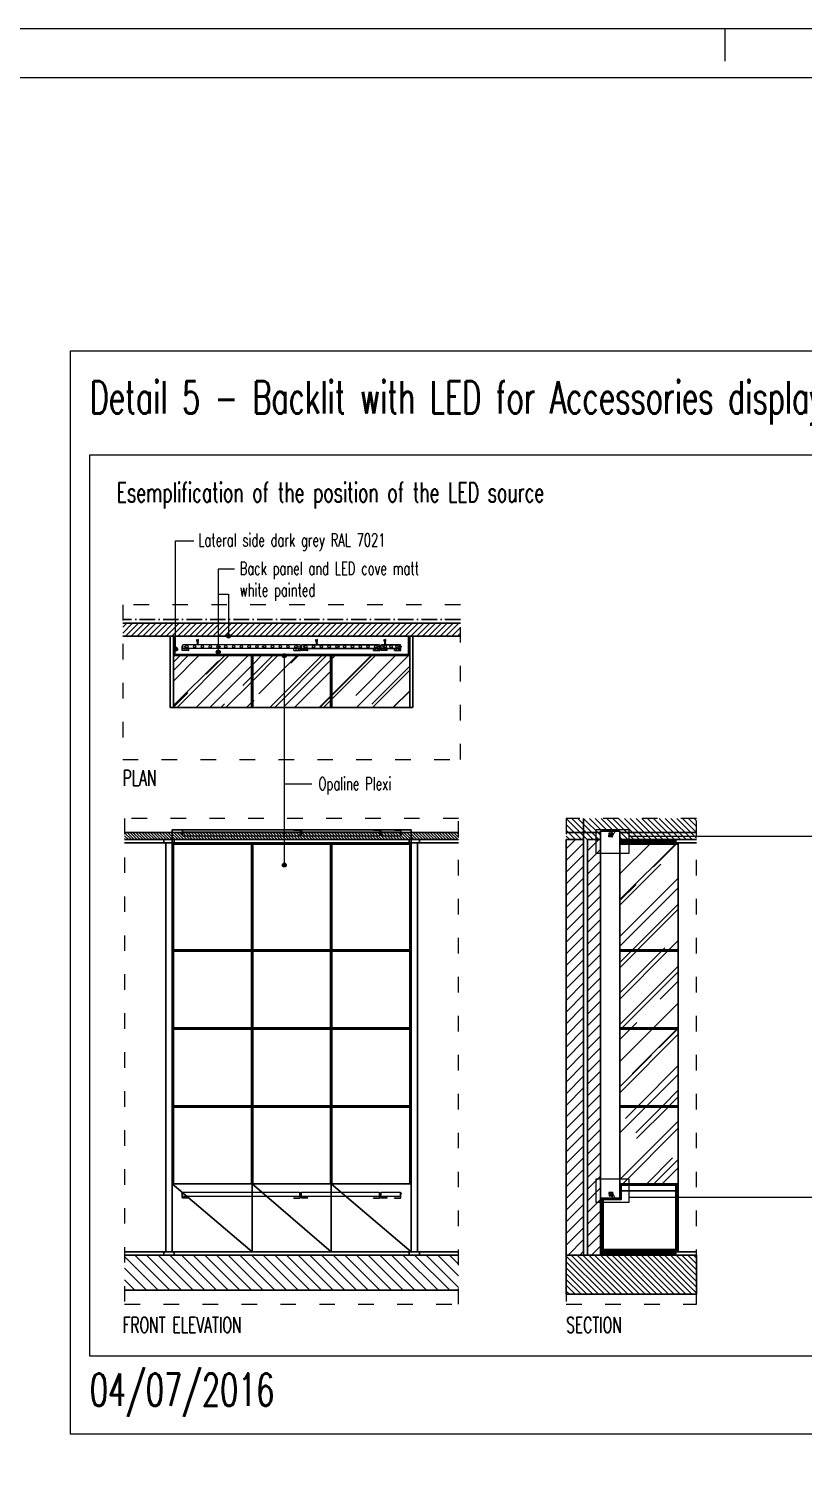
# Model space of a CAD drawing. Header units: millimetres. Extents: x 1734 to 22014, y 983 to 3953.
# Drawn here: x 14487 to 15084, y 1980 to 3083 of the extents above; entities that cross this region are included whole.
import ezdxf

# ---------------------------------------------------------------- set-up
doc = ezdxf.new("R2010")
doc.units = ezdxf.units.MM
for name, pattern in [('ACAD_ISO03W100', [30, 12, -18]), ('ACAD_ISO10W100', [18, 12, -3, 0, -3]), ('PUNTO2', [0.125, 0, -0.125])]:
    doc.linetypes.add(name, pattern=pattern)
for name, color, linetype in [('L2', 1, 'Continuous'), ('LD_base', 144, 'Continuous'), ('LD_quote', 242, 'Continuous'), ('Q-tratt-vetri-P', 2, 'PUNTO2')]:
    doc.layers.add(name, color=color, linetype=linetype)
doc.layers.add('LD_light', color=240, linetype='Continuous', lineweight=5)
doc.layers.add('LD_text', color=7, linetype='Continuous', lineweight=9)
doc.styles.add('SIMPLEX', font='SIMPLEX.SHX', dxfattribs={"width": 0.65})
pattern_1 = [(44.99997, (18208.8284, 1072.2252), (-0.67351887, 0.67351955), [])]
pattern_2 = [(45, (15103.877, 1198.837), (-4.490128, 4.490128), [])]
pattern_3 = [(44.99997, (18404.315, -1597.976), (4.3105287, 11.4947257), [76.2, -10.16, 25.4, -5.08]), (44.99997, (18407.2965, -1591.4025), (-8.369598, 1.185398), [15.24, -1.6764, 30.48, -3.81]), (44.99997, (18403.058, -1593.1267), (16.2722347, 21.0856332), [40.64, -7.112, 20.32, -5.08])]
pattern_4 = [(135, (15103.877, 1198.8368), (-2.245064, -2.245064), [])]

# ---------------------------------------------------------------- blocks, each defined once
blk = doc.blocks.new('a2')
at = {"layer": 'LD_text'}
blk.add_line((435, 0), (435, -25), dxfattribs=at)
for points in [[(-1485, -2100), (-1485, 0), (1485, 0), (1485, -2100)], [(-1437.5, -2062.5), (-1437.5, -37.5), (1437.5, -37.5), (1437.5, -2062.5)]]:
    blk.add_lwpolyline(points, close=True, dxfattribs=at)
blk = doc.blocks.new('siriobracket90plan')
at = {"layer": 'LD_light'}
for p, q in [((-91.5, -0.4), (-91.5, 0.4)), ((-91.3, 0.4), (-91.5, 0.4)), ((-91.3, 0.7), (-91.2, 0.7)), ((-91.3, -3), (-91.3, 0.7)), ((-91.2, -3), (-91.2, 0.7)), ((-91, 0.5), (-91.2, 0.5)), ((-0.6, 1.5), (-91, 1.5)), ((-91, -1.5), (-91, 1.5)), ((-80, 4.3), (-80, 4.9)), ((-79.8, 4.9), (-80, 4.9)), ((-79.8, 4.3), (-79.8, 4.9)), ((-79.8, 3.1), (-78.9, 2.7)), ((-79.8, 2.8), (-78.9, 2.4)), ((-79.5, 3), (-79.5, 3.7)), ((-79.5, 3.7), (-79.1, 3.7)), ((-79.5, 1.5), (-79.5, 2.7)), ((-79.1, 2.8), (-79.1, 3.7)), ((-79.1, 1.5), (-79.1, 2.5)), ((-79, 4.3), (-79, 4.9)), ((-79, 4.9), (-78.8, 4.9)), ((-78.8, 4.3), (-78.8, 4.9)), ((-0.6, 1.5), (-0.6, -1.5)), ((-0.6, 0.5), (-0.5, 0.5)), ((-0.3, 0.7), (-0.5, 0.7)), ((-0.5, -3), (-0.5, 0.7)), ((-0.5, -3), (-0.5, 0.7)), ((-0.3, -3), (-0.3, 0.7)), ((-0.3, 0.4), (-0.1, 0.4)), ((-0.1, -0.4), (-0.1, 0.4)), ((-91.3, -0.4), (-91.5, -0.4)), ((-86.4, -3), (-91.3, -3)), ((-91, -0.5), (-91.2, -0.5)), ((-0.6, -1.5), (-91, -1.5)), ((-86.3, -2.9), (-86.3, -1.6)), ((-5.3, -2.9), (-5.3, -1.6)), ((-5.2, -3), (-0.3, -3)), ((-0.6, -0.5), (-0.5, -0.5)), ((-0.3, -0.4), (-0.1, -0.4))]:
    blk.add_line(p, q, dxfattribs=at)
for points in [[(-89.4, 0.1), (-89.3, 0), (-89.4, -0.1), (-89.5, -0.1), (-89.6, 0), (-89.5, 0.1)], [(-80, 4.9), (-80, 5.4), (-79.8, 5.4), (-79.8, 4.9)], [(-78.8, 4.9), (-78.8, 5.4), (-79, 5.4), (-79, 4.9)], [(-62.2, 0.1), (-62.1, 0), (-62.2, -0.1), (-62.3, -0.1), (-62.4, 0), (-62.3, 0.1)], [(-29.5, 0.1), (-29.6, 0), (-29.5, -0.1), (-29.4, -0.1), (-29.3, 0), (-29.4, 0.1)], [(-2.3, 0.1), (-2.4, 0), (-2.3, -0.1), (-2.2, -0.1), (-2.1, 0), (-2.2, 0.1)]]:
    blk.add_lwpolyline(points, close=True, dxfattribs=at)
for centre, radius in [((-89.4, 0), 0.275), ((-87.8, 0), 0.95), ((-81.8, 0), 0.95), ((-75.8, 0), 0.95), ((-69.8, 0), 0.95), ((-63.8, 0), 0.95), ((-62.2, 0), 0.275), ((-57.8, 0), 0.95), ((-51.8, 0), 0.95), ((-45.8, 0), 0.95), ((-39.8, 0), 0.95), ((-33.8, 0), 0.95), ((-29.4, 0), 0.275), ((-27.8, 0), 0.95), ((-21.8, 0), 0.95), ((-15.8, 0), 0.95), ((-9.8, 0), 0.95), ((-3.8, 0), 0.95), ((-2.2, 0), 0.275), ((-89.8, -2.3), 0.22), ((-87.8, -2.3), 0.22), ((-3.8, -2.3), 0.22), ((-1.8, -2.3), 0.22)]:
    blk.add_circle(centre, radius, dxfattribs=at)
for centre, radius, start, end in [((-90.9, 0), 0.703, 145.292, 214.708), ((-79.6, 4.3), 0.375, 180, 260.4059), ((-79.6, 4.3), 0.225, 180, 260.4059), ((-79.6, 3.7), 0.375, 0, 80.4059), ((-79.6, 3.7), 0.225, 0, 80.4059), ((-79, 3.7), 0.375, 99.5941, 143.1301), ((-79.2, 4.3), 0.225, 279.5941, 0), ((-79, 3.7), 0.225, 99.5941, 180), ((-79.2, 4.3), 0.375, 279.5941, 0), ((-0.7, 0), 0.703, 325.292, 34.708), ((-86.4, -1.6), 0.1, 0, 90), ((-86.4, -2.9), 0.1, 270, 0), ((-5.2, -1.6), 0.1, 90, 180), ((-5.2, -2.9), 0.1, 180, 270)]:
    blk.add_arc(centre, radius, start, end, dxfattribs=at)
blk = doc.blocks.new('linearesiriobracketside')
at = {"layer": 'LD_light'}
for p, q in [((1.5, 1), (-1.5, 1)), ((-1.5, 1), (-1.5, -2)), ((1.3, 0.8), (-1.3, 0.8)), ((-1.3, 0.8), (-1.3, -2)), ((-1.3, 0.7), (-1.3, -2)), ((1.3, 0.8), (1.3, -0.4)), ((1.3, 0.7), (1.3, -0.4)), ((1.5, 1), (1.5, -0.7)), ((0, -2), (-1.5, -2)), ((0.7, -2), (0, -2))]:
    blk.add_line(p, q, dxfattribs=at)
at = {"layer": 'LD_light', "color": 253}
for p, q in [((0.7, -2), (1.5, -2)), ((1.3, -0.4), (1.3, -2)), ((1.3, -0.4), (1.3, -2)), ((1.5, -0.7), (1.5, -2))]:
    blk.add_line(p, q, dxfattribs=at)
at = {"layer": 'LD_light'}
for radius in [0.225, 0.125]:
    blk.add_circle((-0.5, -1.3), radius, dxfattribs=at)
at = {"layer": 'LD_light', "color": 253}
for radius in [0.225, 0.125]:
    blk.add_circle((0.5, -1.3), radius, dxfattribs=at)
at = {"layer": 'LD_light'}
for centre, start, end in [((-1.2, 0.7), 90, 180), ((1.2, 0.7), 0, 90)]:
    blk.add_arc(centre, 0.1, start, end, dxfattribs=at)
blk = doc.blocks.new('brachetsiriobracketside')
at = {"layer": 'LD_light'}
for p, q in [((-2.8, 3), (-0.9, 0.6)), ((-1.7, 4), (0.3, 1.6)), ((-0.8, 0.3), (-0.8, 0)), ((-0.8, 0.1), (0.8, 0.1)), ((-0.8, 0), (0.8, 0)), ((0.8, 0.3), (0.8, 0))]:
    blk.add_line(p, q, dxfattribs=at)
at = {"layer": 'LD_light', "color": 253}
for p, q in [((-2, 3.7), (-2.5, 3.3)), ((-2.5, 3.7), (-2, 3.3))]:
    blk.add_line(p, q, dxfattribs=at)
at = {"layer": 'LD_light'}
for radius in [0.5, 0.25, 0.2]:
    blk.add_circle((-2.3, 3.5), radius, dxfattribs=at)
for centre, radius, start, end in [((-2.3, 3.5), 0.75, 39.2451, 219.2451), ((-1.2, 0.3), 0.5, 0, 39.2451), ((-1.2, 0.3), 2, 0, 39.2451)]:
    blk.add_arc(centre, radius, start, end, dxfattribs=at)
blk = doc.blocks.new('siriobracket90side')
at = {"layer": 'LD_light'}
for p, q in [((-915.25, 31), (-915.25, 39)), ((-913.25, 39), (-915.25, 39)), ((-913.25, 31), (-915.25, 31)), ((-913.25, 3), (-913.25, 42.5)), ((-911.75, 42.5), (-913.25, 42.5)), ((-913.25, 31), (-913.25, 39)), ((-911.75, 2.821), (-911.75, 42.5)), ((-910.25, 40), (-911.75, 40)), ((-910.25, 30), (-911.75, 30)), ((-910.25, 15), (-910.25, 45)), ((-6.25, 45), (-910.25, 45)), ((-6.25, 15), (-910.25, 15)), ((-863.25, 1.5), (-910.25, 1.5)), ((-863.25, 0), (-910.25, 0)), ((-863.25, 0), (-863.25, 1.5)), ((-53.25, 0), (-53.25, 1.5)), ((-53.25, 1.5), (-6.25, 1.5)), ((-53.25, 0), (-6.25, 0)), ((-6.25, 15), (-6.25, 45)), ((-6.25, 40), (-4.75, 40)), ((-6.25, 30), (-4.75, 30)), ((-4.75, 2.821), (-4.75, 42.5)), ((-4.75, 42.5), (-3.25, 42.5)), ((-3.25, 3), (-3.25, 42.5)), ((-3.25, 39), (-1.25, 39)), ((-3.25, 31), (-3.25, 39)), ((-3.25, 31), (-1.25, 31)), ((-1.25, 31), (-1.25, 39))]:
    blk.add_line(p, q, dxfattribs=at)
for centre, radius, start, end in [((-909.475, 35), 7.025, 145.2919507, 214.7080493), ((-910.25, 3), 3, 180, 270), ((-910.25, 3), 1.5, 180, 270), ((-6.25, 3), 1.5, 270, 0), ((-6.25, 3), 3, 270, 0), ((-7.025, 35), 7.025, 325.2919507, 34.7080493)]:
    blk.add_arc(centre, radius, start, end, dxfattribs=at)
blk = doc.blocks.new('A$C4D103354')
at = {"layer": 'LD_text'}
blk.add_hatch(color=256, dxfattribs=at).paths.add_polyline_path([(0, 3.5, 1), (7, 3.5, 1)])
blk.add_circle((3.5, 3.5), 3.5, dxfattribs=at)

msp = doc.modelspace()

# ---------------------------------------------------------------- hatches: boundary and pattern name
at = {"layer": 'LD_base'}
h = msp.add_hatch(dxfattribs=at)
h.set_pattern_fill('ANSI31', color=253, angle=-0.000029)
h.set_pattern_definition([(44.99997, (18262.143, 527.5012), (-2.245063, 2.2450652), [])])
h.paths.add_polyline_path([(14820.011, 2614.913), (14820.011, 2624.913), (14559.711, 2624.913), (14559.711, 2614.913)])
h = msp.add_hatch(dxfattribs=at)
h.set_pattern_fill('ANSI31', color=253, angle=90, style=0)
h.set_pattern_definition(pattern_4)
h.paths.add_polyline_path([(15001.827, 2458.281), (15001.827, 2474.553), (14901.467, 2474.553), (14901.467, 2458.281), (14927.767, 2458.281), (14927.767, 2464.783), (14942.766, 2464.783), (14942.766, 2458.281)])
h = msp.add_hatch(dxfattribs=at)
h.set_pattern_fill('ANSI31', color=253, scale=0.5, angle=90, style=0)
h.set_pattern_definition([(135, (16394.3499, 688.7112), (-1.122532, -1.122532), [])])
h.paths.add_polyline_path([(14818.509, 2458.278), (14818.509, 2463.799), (14561.212, 2463.802), (14561.212, 2458.278)])
h = msp.add_hatch(dxfattribs=at)
h.set_pattern_fill('ANSI31', color=253, scale=2)
h.set_pattern_definition(pattern_2)
h.paths.add_polyline_path([(14914.84, 2458.281), (14901.467, 2458.281), (14901.467, 2138.281), (14914.84, 2138.281)])
h = msp.add_hatch(dxfattribs=at)
h.set_pattern_fill('ANSI31', color=253, scale=2)
h.set_pattern_definition(pattern_2)
h.paths.add_polyline_path([(14927.767, 2458.283), (14917.766, 2458.283), (14917.766, 2138.281), (14927.767, 2138.281)])
h = msp.add_hatch(dxfattribs=at)
h.set_pattern_fill('ANSI31', color=253, scale=0.1, angle=-90.000029, style=0)
h.set_pattern_definition([(314.999971, (14804.35664, -326.82103), (0.224506516, 0.22450629), [])])
h.paths.add_polyline_path([(14985.766, 2455.781), (14985.766, 2458.283), (14942.766, 2458.283), (14942.766, 2455.783)])
h = msp.add_hatch(dxfattribs=at)
h.set_pattern_fill('AR-RROOF', color=151, angle=44.999971, style=0)
h.set_pattern_definition([(44.99997, (18404.315, -1597.976), (21.55264, 57.47363), [381, -50.8, 127, -25.4]), (45, (18419.222, -1565.108), (-41.848, 5.927), [76.2, -8.382, 152.4, -19.05]), (44.99997, (18398.029, -1573.73), (81.361174, 105.428166), [203.2, -35.56, 101.6, -25.4])])
h.paths.add_polyline_path([(14987.765, 2454.781), (14942.766, 2454.783), (14942.766, 2373.281), (14987.765, 2373.281)])
h.paths.add_polyline_path([(14987.765, 2372.281), (14942.766, 2372.281), (14942.766, 2313.281), (14987.765, 2313.281)])
h.paths.add_polyline_path([(14987.765, 2312.281), (14942.766, 2312.281), (14942.766, 2253.281), (14987.766, 2253.281)])
h.paths.add_polyline_path([(14987.766, 2252.281), (14942.766, 2252.281), (14942.766, 2193.281), (14987.766, 2193.281)])
h = msp.add_hatch(dxfattribs=at)
h.set_pattern_fill('AR-RROOF', color=151, scale=0.2, angle=44.999971, style=0)
h.set_pattern_definition(pattern_3)
h.paths.add_polyline_path([(14987.766, 2373.281), (14942.766, 2373.281), (14942.766, 2372.281), (14987.766, 2372.281)])
h = msp.add_hatch(dxfattribs=at)
h.set_pattern_fill('AR-RROOF', color=151, scale=0.2, angle=44.999971, style=0)
h.set_pattern_definition(pattern_3)
h.paths.add_polyline_path([(14987.766, 2313.281), (14942.766, 2313.281), (14942.766, 2312.281), (14987.766, 2312.281)])
h = msp.add_hatch(dxfattribs=at)
h.set_pattern_fill('AR-RROOF', color=151, scale=0.2, angle=44.999971, style=0)
h.set_pattern_definition(pattern_3)
h.paths.add_polyline_path([(14987.766, 2253.281), (14942.766, 2253.281), (14942.766, 2252.281), (14987.766, 2252.281)])
h = msp.add_hatch(dxfattribs=at)
h.set_pattern_fill('ANSI31', color=253, scale=0.3)
h.set_pattern_definition([(45, (15303.3751, 2059.7618), (-0.6735192, 0.6735192), [])])
h.paths.add_polyline_path([(14927.766, 2142.781), (14927.766, 2182.281), (14928.766, 2182.281), (14928.766, 2142.781)])
h.paths.add_polyline_path([(14943.766, 2192.281), (14943.766, 2181.281), (14928.766, 2181.281), (14928.766, 2182.281), (14942.766, 2182.281), (14942.766, 2192.281)])
h = msp.add_hatch(dxfattribs=at)
h.set_pattern_fill('AR-RROOF', color=151, scale=0.2, angle=44.999971, style=0)
h.set_pattern_definition(pattern_3)
h.paths.add_polyline_path([(14987.766, 2193.281), (14942.766, 2193.281), (14942.766, 2192.281), (14987.766, 2192.281)])
h = msp.add_hatch(dxfattribs=at)
h.set_pattern_fill('ANSI31', color=253, scale=0.3, angle=-0.000029, style=0)
h.set_pattern_definition(pattern_1)
h.paths.add_polyline_path([(14985.766, 2142.781), (14987.766, 2140.781), (14987.766, 2192.281), (14985.766, 2192.281)])
h = msp.add_hatch(dxfattribs=at)
h.set_pattern_fill('ANSI31', color=253, scale=0.3, angle=-0.000029, style=0)
h.set_pattern_definition(pattern_1)
h.paths.add_polyline_path([(14928.766, 2181.281), (14928.766, 2182.281), (14928.766, 2142.781), (14929.766, 2142.781), (14929.766, 2181.281)])
h = msp.add_hatch(dxfattribs=at)
h.set_pattern_fill('ANSI31', color=253, scale=0.3, angle=-0.000029, style=0)
h.set_pattern_definition(pattern_1)
h.paths.add_polyline_path([(14927.766, 2140.781), (14985.766, 2140.781), (14985.766, 2142.781), (14927.766, 2142.781)])
h = msp.add_hatch(dxfattribs=at)
h.set_pattern_fill('ANSI31', color=253, scale=0.1, angle=-90.000029, style=0)
h.set_pattern_definition([(314.999971, (15323.26496, -154.8334), (0.224506516, 0.22450629), [])])
h.paths.add_polyline_path([(14985.766, 2140.781), (14987.766, 2140.781), (14927.766, 2140.781), (14927.766, 2138.281), (14985.766, 2138.281)])
h = msp.add_hatch(dxfattribs=at)
h.set_pattern_fill('ANSI31', color=253, scale=2, angle=90, style=0)
h.set_pattern_definition([(135, (16395.851, 688.711), (-4.490128, -4.490128), [])])
h.paths.add_polyline_path([(14818.509, 2111.278), (14818.509, 2138.28), (14561.212, 2138.282), (14561.212, 2111.278)])
h = msp.add_hatch(dxfattribs=at)
h.set_pattern_fill('ANSI31', color=253, angle=90, style=0)
h.set_pattern_definition(pattern_4)
h.paths.add_polyline_path([(14901.467, 2138.281), (15001.827, 2138.281), (15001.827, 2108.281), (14901.467, 2108.281)])
at = {"layer": 'Q-tratt-vetri-P'}
h = msp.add_hatch(dxfattribs=at)
h.set_pattern_fill('AR-RROOF', color=151, scale=20, angle=225, style=0)
h.set_pattern_definition([(225, (14024.429, 2636.393), (-16.97056, -45.25483), [300, -40, 100, -20]), (225, (14012.69, 2610.513), (32.9512, -4.6669), [60, -6.6, 120, -15]), (225, (14029.379, 2617.301), (-64.06387, -83.01434), [160, -28, 80, -20])])
h.paths.add_polyline_path([(14658.861, 2599.917), (14598.861, 2599.917), (14598.861, 2559.917), (14658.861, 2559.917)])
h.paths.add_polyline_path([(14719.861, 2599.917), (14659.861, 2599.917), (14659.861, 2559.917), (14719.861, 2559.917)])
h.paths.add_polyline_path([(14780.861, 2599.917), (14720.861, 2599.917), (14720.861, 2559.917), (14780.861, 2559.917)])

# ---------------------------------------------------------------- linework, layer by layer
at = {"layer": 'LD_base'}
for p, q in [((14596.358, 2559.917, 0), (14596.358, 2614.913, 0)), ((14598.861, 2559.917, 0), (14598.861, 2614.913, 0)), ((14780.861, 2559.928, 0), (14780.861, 2614.923, 0)), ((14783.364, 2559.928, 0), (14783.364, 2614.923, 0)), ((14658.861, 2599.917, 0), (14658.861, 2559.917, 0)), ((14659.861, 2599.917, 0), (14659.861, 2559.917, 0)), ((14719.861, 2599.917, 0), (14719.861, 2559.917, 0)), ((14720.861, 2599.917, 0), (14720.861, 2559.917, 0)), ((14596.358, 2559.917, 0), (14598.861, 2559.917, 0)), ((14598.861, 2559.917, 0), (14780.861, 2559.928, 0)), ((14783.364, 2559.928, 0), (14780.861, 2559.928, 0)), ((14942.766, 2464.783, 0), (14927.767, 2464.783, 0)), ((14781.87, 2455.782, 0), (14786.823, 2455.782, 0)), ((14943.766, 2187.781, 0), (14985.766, 2187.781, 0)), ((14780.348, 2140.781, 0), (14780.348, 2138.281, 0)), ((14788.336, 2140.779, 0), (14788.336, 2138.282, 0))]:
    msp.add_line(p, q, dxfattribs=at)
at = {"layer": 'LD_base', "color": 253}
for p, q in [((14597.859, 2465.783, 0), (14781.863, 2465.782, 0)), ((14597.859, 2455.783, 0), (14597.859, 2465.783, 0)), ((14781.863, 2465.782, 0), (14781.863, 2455.782, 0)), ((14597.859, 2193.281, 0), (14659.361, 2140.781, 0)), ((14659.361, 2193.281, 0), (14720.359, 2140.781, 0)), ((14720.359, 2193.281, 0), (14781.861, 2140.78, 0))]:
    msp.add_line(p, q, dxfattribs=at)
at = {"layer": 'LD_base', "linetype": 'ACAD_ISO10W100', "elevation": 0}
msp.add_lwpolyline([(14820.011, 2627.843), (14559.711, 2627.843)], dxfattribs=at)
at = {"layer": 'LD_base', "elevation": 0}
for points in [[(14559.711, 2624.913), (14820.011, 2624.913)], [(14559.711, 2614.917), (14820.011, 2614.917)], [(14820.011, 2614.913), (14559.711, 2614.913)], [(14780.861, 2600.917), (14598.861, 2600.917)], [(14598.861, 2599.917), (14780.861, 2599.917)], [(14914.84, 2474.553), (14914.84, 2138.281)], [(14709.121, 2463.802), (14561.212, 2463.805)], [(14818.509, 2463.802), (14709.121, 2463.803)], [(14927.767, 2463.812), (14901.467, 2463.812)], [(14927.767, 2458.283), (14917.766, 2458.283), (14917.766, 2138.281), (14927.767, 2138.281), (14927.767, 2464.783)], [(14942.766, 2193.281), (14942.766, 2193.281), (14942.766, 2464.783)], [(15001.827, 2463.811), (14942.766, 2463.812)], [(14561.212, 2458.277), (14709.121, 2458.277)], [(14561.212, 2455.776), (14591.397, 2455.776), (14591.397, 2458.276), (14561.212, 2458.276)], [(14561.212, 2455.776), (14592.897, 2455.776), (14592.897, 2140.779), (14561.212, 2140.779)], [(14597.859, 2455.783), (14592.897, 2455.783)], [(14710.622, 2454.782), (14597.859, 2454.783), (14597.859, 2455.783), (14710.622, 2455.782)], [(14710.622, 2140.781), (14597.859, 2140.781), (14597.859, 2454.783)], [(14598.859, 2193.281), (14598.861, 2454.783), (14597.859, 2454.783)], [(14710.622, 2455.78), (14599.359, 2455.78), (14599.359, 2458.28), (14710.622, 2458.28)], [(14709.121, 2458.279), (14818.509, 2458.278)], [(14710.622, 2458.282), (14780.363, 2458.281), (14780.363, 2455.781), (14710.622, 2455.782)], [(14710.622, 2455.784), (14781.87, 2455.782), (14781.87, 2454.782), (14710.622, 2454.784)], [(14818.509, 2455.776), (14786.823, 2455.776), (14786.823, 2140.779), (14818.509, 2140.779)], [(14818.509, 2455.776), (14788.323, 2455.776), (14788.323, 2458.276), (14818.509, 2458.276)], [(14914.84, 2458.281), (14901.467, 2458.281), (14901.467, 2138.281)], [(14942.766, 2458.283), (14985.766, 2458.281), (14985.766, 2455.781), (14942.766, 2455.783)], [(14942.766, 2455.783), (14987.766, 2455.781), (14987.766, 2454.781), (14942.766, 2454.783), (14942.766, 2458.283)], [(14942.766, 2458.281), (15001.827, 2458.281)], [(14942.766, 2193.281), (14942.766, 2454.783), (14987.765, 2454.781), (14987.766, 2193.281)], [(15001.827, 2455.781), (14987.766, 2455.781)], [(14710.622, 2373.281), (14597.858, 2373.281), (14597.858, 2372.281), (14710.622, 2372.281)], [(14710.622, 2372.283), (14781.862, 2372.281), (14781.862, 2373.281), (14710.622, 2373.283)], [(14710.622, 2313.281), (14597.858, 2313.281), (14597.858, 2312.281), (14710.622, 2312.281)], [(14710.622, 2312.283), (14781.862, 2312.281), (14781.862, 2313.281), (14710.622, 2313.283)], [(14710.622, 2253.281), (14597.858, 2253.281), (14597.858, 2252.281), (14710.622, 2252.281)], [(14710.622, 2252.283), (14781.861, 2252.281), (14781.861, 2253.281), (14710.622, 2253.283)], [(14597.859, 2193.281), (14780.861, 2193.281)], [(14659.361, 2193.281), (14659.361, 2140.781)], [(14720.359, 2193.281), (14720.359, 2140.781)], [(14781.861, 2193.28), (14781.861, 2140.78)], [(14943.766, 2192.281), (14943.766, 2181.281), (14928.766, 2181.281), (14928.766, 2182.281), (14942.766, 2182.281), (14942.766, 2192.281), (14943.766, 2192.281)], [(14985.766, 2142.781), (14987.766, 2140.781), (14987.766, 2192.281), (14985.766, 2192.281), (14985.766, 2142.781)], [(14927.766, 2142.781), (14927.766, 2182.281), (14928.766, 2182.281), (14928.766, 2142.781), (14927.766, 2142.781)], [(14928.766, 2142.781), (14928.766, 2181.281), (14929.766, 2181.281), (14929.766, 2142.781), (14928.766, 2142.781)], [(14561.212, 2140.779), (14591.397, 2140.779), (14591.397, 2138.279), (14561.212, 2138.279)], [(14597.859, 2140.781), (14592.897, 2140.781)], [(14710.622, 2138.281), (14599.359, 2138.281), (14599.359, 2140.781), (14710.622, 2140.781)], [(14710.622, 2140.783), (14818.509, 2140.781)], [(14927.766, 2140.781), (14927.766, 2138.281), (14985.766, 2138.281), (14985.766, 2140.781)], [(15001.827, 2140.781), (14985.766, 2140.781)], [(14561.212, 2138.282), (14710.622, 2138.281)], [(14818.509, 2138.281), (14710.622, 2138.283)], [(15001.827, 2138.281), (14901.467, 2138.281)], [(14710.622, 2111.276), (14561.212, 2111.276)], [(14901.467, 2108.281), (15001.827, 2108.281)]]:
    msp.add_lwpolyline(points, dxfattribs=at)
for points in [[(14779.961, 2600.926), (14779.961, 2614.922), (14599.762, 2614.928), (14599.759, 2600.909)], [(14658.861, 2454.782), (14658.861, 2193.281), (14659.861, 2193.281), (14659.863, 2454.782)], [(14719.859, 2454.783), (14719.859, 2193.282), (14720.859, 2193.282), (14720.861, 2454.783)], [(14719.859, 2454.783), (14719.859, 2193.281), (14720.859, 2193.281), (14720.861, 2454.783)], [(14780.861, 2454.782), (14780.861, 2193.281), (14781.861, 2193.281), (14781.863, 2454.782)], [(14942.766, 2372.281), (14987.766, 2372.281), (14987.766, 2373.281), (14942.766, 2373.281)], [(14942.766, 2312.281), (14987.766, 2312.281), (14987.766, 2313.281), (14942.766, 2313.281)], [(14942.766, 2252.281), (14987.766, 2252.281), (14987.766, 2253.281), (14942.766, 2253.281)], [(14942.766, 2192.281), (14987.766, 2192.281), (14987.766, 2193.281), (14942.766, 2193.281)], [(14927.766, 2140.781), (14985.766, 2140.781), (14985.766, 2142.781), (14927.766, 2142.781)], [(14901.467, 2138.281), (15001.827, 2138.281), (15001.827, 2108.281), (14901.467, 2108.281)]]:
    msp.add_lwpolyline(points, close=True, dxfattribs=at)
at = {"layer": 'LD_base'}
msp.add_lwpolyline([(14818.509, 2111.278), (14709.121, 2111.278)], dxfattribs=at)
at = {"layer": 'LD_light'}
for p, q in [((14697.061, 2606.433, 0), (14697.061, 2607.233, 0)), ((14697.261, 2607.233, 0), (14697.061, 2607.233, 0)), ((14697.261, 2606.433, 0), (14697.061, 2606.433, 0)), ((14697.261, 2607.583, 0), (14697.411, 2607.583, 0)), ((14697.261, 2603.833, 0), (14697.261, 2607.583, 0)), ((14702.161, 2603.833, 0), (14697.261, 2603.833, 0)), ((14697.411, 2603.833, 0), (14697.411, 2607.583, 0)), ((14697.561, 2607.333, 0), (14697.411, 2607.333, 0)), ((14697.561, 2606.333, 0), (14697.411, 2606.333, 0)), ((14697.561, 2605.333, 0), (14697.561, 2608.333, 0)), ((14702.261, 2603.933, 0), (14702.261, 2605.233, 0)), ((14708.603, 2611.122, 0), (14708.603, 2611.744, 0)), ((14708.753, 2611.744, 0), (14708.603, 2611.744, 0)), ((14708.753, 2611.122, 0), (14708.753, 2611.744, 0)), ((14708.803, 2609.977, 0), (14709.689, 2609.534, 0)), ((14708.803, 2609.673, 0), (14709.689, 2609.231, 0)), ((14709.061, 2609.848, 0), (14709.061, 2610.53, 0)), ((14709.061, 2610.53, 0), (14709.461, 2610.53, 0)), ((14709.061, 2608.333, 0), (14709.061, 2609.544, 0)), ((14709.461, 2609.648, 0), (14709.461, 2610.53, 0)), ((14709.461, 2608.333, 0), (14709.461, 2609.345, 0)), ((14709.603, 2611.122, 0), (14709.603, 2611.744, 0)), ((14709.603, 2611.744, 0), (14709.753, 2611.744, 0)), ((14709.753, 2611.122, 0), (14709.753, 2611.744, 0)), ((14752.861, 2603.933, 0), (14752.861, 2605.233, 0)), ((14752.961, 2603.833, 0), (14757.861, 2603.833, 0)), ((14757.561, 2608.333, 0), (14757.561, 2605.333, 0)), ((14757.561, 2607.333, 0), (14757.711, 2607.333, 0)), ((14757.561, 2606.333, 0), (14757.711, 2606.333, 0)), ((14757.861, 2607.583, 0), (14757.711, 2607.583, 0)), ((14757.711, 2603.833, 0), (14757.711, 2607.583, 0)), ((14757.861, 2603.833, 0), (14757.861, 2607.583, 0)), ((14757.861, 2607.233, 0), (14758.061, 2607.233, 0)), ((14757.861, 2606.433, 0), (14758.061, 2606.433, 0)), ((14758.061, 2606.433, 0), (14758.061, 2607.233, 0)), ((14758.311, 2606.433, 0), (14758.311, 2607.233, 0)), ((14758.511, 2607.233, 0), (14758.311, 2607.233, 0)), ((14758.511, 2606.433, 0), (14758.311, 2606.433, 0)), ((14758.511, 2607.583, 0), (14758.661, 2607.583, 0)), ((14758.511, 2603.833, 0), (14758.511, 2607.583, 0)), ((14763.411, 2603.833, 0), (14758.511, 2603.833, 0)), ((14758.661, 2603.833, 0), (14758.661, 2607.583, 0)), ((14758.811, 2607.333, 0), (14758.661, 2607.333, 0)), ((14758.811, 2606.333, 0), (14758.661, 2606.333, 0)), ((14758.811, 2605.333, 0), (14758.811, 2608.333, 0)), ((14761.253, 2611.122, 0), (14761.253, 2611.744, 0)), ((14761.403, 2611.744, 0), (14761.253, 2611.744, 0)), ((14761.403, 2611.122, 0), (14761.403, 2611.744, 0)), ((14761.453, 2609.977, 0), (14762.339, 2609.534, 0)), ((14761.453, 2609.673, 0), (14762.339, 2609.231, 0)), ((14761.711, 2609.848, 0), (14761.711, 2610.53, 0)), ((14761.711, 2610.53, 0), (14762.111, 2610.53, 0)), ((14761.711, 2608.333, 0), (14761.711, 2609.544, 0)), ((14762.111, 2609.648, 0), (14762.111, 2610.53, 0)), ((14762.111, 2608.333, 0), (14762.111, 2609.345, 0)), ((14762.253, 2611.122, 0), (14762.253, 2611.744, 0)), ((14762.253, 2611.744, 0), (14762.403, 2611.744, 0)), ((14762.403, 2611.122, 0), (14762.403, 2611.744, 0)), ((14763.511, 2603.933, 0), (14763.511, 2605.233, 0)), ((14769.111, 2603.933, 0), (14769.111, 2605.233, 0)), ((14769.211, 2603.833, 0), (14774.111, 2603.833, 0)), ((14773.811, 2605.333, 0), (14773.811, 2608.333, 0)), ((14773.811, 2607.333, 0), (14773.961, 2607.333, 0)), ((14773.811, 2606.333, 0), (14773.961, 2606.333, 0)), ((14774.111, 2607.583, 0), (14773.961, 2607.583, 0)), ((14773.961, 2603.833, 0), (14773.961, 2607.583, 0)), ((14774.111, 2603.833, 0), (14774.111, 2607.583, 0)), ((14774.111, 2607.233, 0), (14774.311, 2607.233, 0)), ((14774.111, 2606.433, 0), (14774.311, 2606.433, 0)), ((14774.311, 2606.433, 0), (14774.311, 2607.233, 0)), ((14697.061, 2462.683, 0), (14697.061, 2461.883, 0)), ((14697.261, 2462.683, 0), (14697.061, 2462.683, 0)), ((14697.261, 2461.883, 0), (14697.061, 2461.883, 0)), ((14697.261, 2465.483, 0), (14697.261, 2461.533, 0)), ((14697.411, 2461.533, 0), (14697.261, 2461.533, 0)), ((14697.411, 2465.501, 0), (14697.411, 2461.533, 0)), ((14697.561, 2462.783, 0), (14697.411, 2462.783, 0)), ((14697.561, 2461.783, 0), (14697.411, 2461.783, 0)), ((14702.261, 2465.783, 0), (14697.561, 2465.783, 0)), ((14702.261, 2465.633, 0), (14697.561, 2465.633, 0)), ((14697.561, 2464.283, 0), (14757.561, 2464.283, 0)), ((14697.561, 2464.283, 0), (14697.561, 2461.283, 0)), ((14697.561, 2461.283, 0), (14757.561, 2461.283, 0)), ((14702.261, 2465.783, 0), (14702.261, 2465.633, 0)), ((14752.861, 2465.783, 0), (14752.861, 2465.633, 0)), ((14752.861, 2465.783, 0), (14757.561, 2465.783, 0)), ((14752.861, 2465.633, 0), (14757.561, 2465.633, 0)), ((14757.561, 2464.283, 0), (14757.561, 2461.283, 0)), ((14757.561, 2462.783, 0), (14757.711, 2462.783, 0)), ((14757.561, 2461.783, 0), (14757.711, 2461.783, 0)), ((14757.711, 2465.501, 0), (14757.711, 2461.533, 0)), ((14757.711, 2461.533, 0), (14757.861, 2461.533, 0)), ((14757.861, 2465.483, 0), (14757.861, 2461.533, 0)), ((14757.861, 2462.683, 0), (14758.061, 2462.683, 0)), ((14757.861, 2461.883, 0), (14758.061, 2461.883, 0)), ((14758.061, 2462.683, 0), (14758.061, 2461.883, 0)), ((14758.311, 2462.683, 0), (14758.311, 2461.883, 0)), ((14758.511, 2462.683, 0), (14758.311, 2462.683, 0)), ((14758.511, 2461.883, 0), (14758.311, 2461.883, 0)), ((14758.511, 2465.483, 0), (14758.511, 2461.533, 0)), ((14758.661, 2461.533, 0), (14758.511, 2461.533, 0)), ((14758.661, 2465.501, 0), (14758.661, 2461.533, 0)), ((14758.811, 2462.783, 0), (14758.661, 2462.783, 0)), ((14758.811, 2461.783, 0), (14758.661, 2461.783, 0)), ((14763.511, 2465.783, 0), (14758.811, 2465.783, 0)), ((14763.511, 2465.633, 0), (14758.811, 2465.633, 0)), ((14758.811, 2464.283, 0), (14758.811, 2461.283, 0)), ((14758.811, 2464.283, 0), (14773.811, 2464.283, 0)), ((14758.811, 2461.283, 0), (14773.811, 2461.283, 0)), ((14763.511, 2465.783, 0), (14763.511, 2465.633, 0)), ((14769.111, 2465.783, 0), (14769.111, 2465.633, 0)), ((14769.111, 2465.783, 0), (14773.811, 2465.783, 0)), ((14769.111, 2465.633, 0), (14773.811, 2465.633, 0)), ((14773.811, 2464.283, 0), (14773.811, 2461.283, 0)), ((14773.811, 2462.783, 0), (14773.961, 2462.783, 0)), ((14773.811, 2461.783, 0), (14773.961, 2461.783, 0)), ((14773.961, 2465.501, 0), (14773.961, 2461.533, 0)), ((14773.961, 2461.533, 0), (14774.111, 2461.533, 0)), ((14774.111, 2465.483, 0), (14774.111, 2461.533, 0)), ((14774.111, 2462.683, 0), (14774.311, 2462.683, 0)), ((14774.111, 2461.883, 0), (14774.311, 2461.883, 0)), ((14774.311, 2462.683, 0), (14774.311, 2461.883, 0)), ((14697.061, 2185.382, 0), (14697.061, 2186.182, 0)), ((14697.261, 2186.182, 0), (14697.061, 2186.182, 0)), ((14697.261, 2185.382, 0), (14697.061, 2185.382, 0)), ((14697.261, 2182.582, 0), (14697.261, 2186.532, 0)), ((14697.411, 2186.532, 0), (14697.261, 2186.532, 0)), ((14697.411, 2182.564, 0), (14697.411, 2186.532, 0)), ((14697.561, 2186.282, 0), (14697.411, 2186.282, 0)), ((14697.561, 2185.282, 0), (14697.411, 2185.282, 0)), ((14697.561, 2186.782, 0), (14757.561, 2186.782, 0)), ((14697.561, 2183.782, 0), (14697.561, 2186.782, 0)), ((14757.561, 2183.782, 0), (14757.561, 2186.782, 0)), ((14757.561, 2186.282, 0), (14757.711, 2186.282, 0)), ((14757.561, 2185.282, 0), (14757.711, 2185.282, 0)), ((14757.711, 2182.564, 0), (14757.711, 2186.532, 0)), ((14757.711, 2186.532, 0), (14757.861, 2186.532, 0)), ((14757.861, 2182.582, 0), (14757.861, 2186.532, 0)), ((14757.861, 2186.182, 0), (14758.061, 2186.182, 0)), ((14757.861, 2185.382, 0), (14758.061, 2185.382, 0)), ((14758.061, 2185.382, 0), (14758.061, 2186.182, 0)), ((14758.311, 2185.382, 0), (14758.311, 2186.182, 0)), ((14758.511, 2186.182, 0), (14758.311, 2186.182, 0)), ((14758.511, 2185.382, 0), (14758.311, 2185.382, 0)), ((14758.511, 2182.582, 0), (14758.511, 2186.532, 0)), ((14758.661, 2186.532, 0), (14758.511, 2186.532, 0)), ((14758.661, 2182.564, 0), (14758.661, 2186.532, 0)), ((14758.811, 2186.282, 0), (14758.661, 2186.282, 0)), ((14758.811, 2185.282, 0), (14758.661, 2185.282, 0)), ((14758.811, 2183.782, 0), (14758.811, 2186.782, 0)), ((14758.811, 2186.782, 0), (14773.811, 2186.782, 0)), ((14773.811, 2183.782, 0), (14773.811, 2186.782, 0)), ((14773.811, 2186.282, 0), (14773.961, 2186.282, 0)), ((14773.811, 2185.282, 0), (14773.961, 2185.282, 0)), ((14773.961, 2182.564, 0), (14773.961, 2186.532, 0)), ((14773.961, 2186.532, 0), (14774.111, 2186.532, 0)), ((14774.111, 2182.582, 0), (14774.111, 2186.532, 0)), ((14774.111, 2186.182, 0), (14774.311, 2186.182, 0)), ((14774.111, 2185.382, 0), (14774.311, 2185.382, 0)), ((14774.311, 2185.382, 0), (14774.311, 2186.182, 0)), ((14697.561, 2183.782, 0), (14757.561, 2183.782, 0)), ((14702.261, 2182.432, 0), (14697.561, 2182.432, 0)), ((14702.261, 2182.282, 0), (14697.561, 2182.282, 0)), ((14702.261, 2182.282, 0), (14702.261, 2182.432, 0)), ((14752.861, 2182.282, 0), (14752.861, 2182.432, 0)), ((14752.861, 2182.432, 0), (14757.561, 2182.432, 0)), ((14752.861, 2182.282, 0), (14757.561, 2182.282, 0)), ((14758.811, 2183.782, 0), (14773.811, 2183.782, 0)), ((14763.511, 2182.432, 0), (14758.811, 2182.432, 0)), ((14763.511, 2182.282, 0), (14758.811, 2182.282, 0)), ((14763.511, 2182.282, 0), (14763.511, 2182.432, 0)), ((14769.111, 2182.282, 0), (14769.111, 2182.432, 0)), ((14769.111, 2182.432, 0), (14773.811, 2182.432, 0)), ((14769.111, 2182.282, 0), (14773.811, 2182.282, 0))]:
    msp.add_line(p, q, dxfattribs=at)
at = {"layer": 'LD_light', "elevation": 0}
for points in [[(14699.233, 2606.958), (14699.305, 2606.833), (14699.233, 2606.708), (14699.089, 2606.708), (14699.017, 2606.833), (14699.089, 2606.958)], [(14726.433, 2606.958), (14726.505, 2606.833), (14726.433, 2606.708), (14726.289, 2606.708), (14726.217, 2606.833), (14726.289, 2606.958)], [(14756.633, 2606.958), (14756.705, 2606.833), (14756.633, 2606.708), (14756.489, 2606.708), (14756.417, 2606.833), (14756.489, 2606.958)], [(14760.483, 2606.958), (14760.555, 2606.833), (14760.483, 2606.708), (14760.339, 2606.708), (14760.267, 2606.833), (14760.339, 2606.958)], [(14772.883, 2606.958), (14772.955, 2606.833), (14772.883, 2606.708), (14772.739, 2606.708), (14772.667, 2606.833), (14772.739, 2606.958)]]:
    msp.add_lwpolyline(points, close=True, dxfattribs=at)
for points in [[(14708.613, 2611.744), (14708.613, 2612.26), (14708.742, 2612.26), (14708.742, 2611.744)], [(14709.742, 2611.744), (14709.742, 2612.26), (14709.613, 2612.26), (14709.613, 2611.744)], [(14761.263, 2611.744), (14761.263, 2612.26), (14761.392, 2612.26), (14761.392, 2611.744)], [(14762.392, 2611.744), (14762.392, 2612.26), (14762.263, 2612.26), (14762.263, 2611.744)]]:
    msp.add_lwpolyline(points, dxfattribs=at)
at = {"layer": 'LD_light'}
for centre, radius in [((14698.761, 2604.583, 0), 0.22), ((14699.161, 2606.833, 0), 0.275), ((14700.761, 2606.833, 0), 0.95), ((14700.761, 2604.583, 0), 0.22), ((14706.761, 2606.833, 0), 0.95), ((14712.761, 2606.833, 0), 0.95), ((14718.761, 2606.833, 0), 0.95), ((14724.761, 2606.833, 0), 0.95), ((14726.361, 2606.833, 0), 0.275), ((14730.761, 2606.833, 0), 0.95), ((14736.761, 2606.833, 0), 0.95), ((14742.761, 2606.833, 0), 0.95), ((14748.761, 2606.833, 0), 0.95), ((14754.761, 2606.833, 0), 0.95), ((14754.361, 2604.583, 0), 0.22), ((14756.361, 2604.583, 0), 0.22), ((14756.561, 2606.833, 0), 0.275), ((14760.011, 2604.583, 0), 0.22), ((14760.411, 2606.833, 0), 0.275), ((14762.011, 2606.833, 0), 0.95), ((14762.011, 2604.583, 0), 0.22), ((14766.511, 2606.833, 0), 0.95), ((14771.011, 2606.833, 0), 0.95), ((14770.611, 2604.583, 0), 0.22), ((14772.611, 2604.583, 0), 0.22), ((14772.811, 2606.833, 0), 0.275)]:
    msp.add_circle(centre, radius, dxfattribs=at)
for centre, radius, start, end in [((14697.638, 2606.833, 0), 0.703, 145.291951, 214.708049), ((14702.161, 2605.233, 0), 0.1, 0, 90), ((14702.161, 2603.933, 0), 0.1, 270, 0), ((14708.978, 2611.122, 0), 0.375, 180, 260.405932), ((14708.978, 2611.122, 0), 0.225, 180, 260.405932), ((14708.961, 2610.53, 0), 0.225, 0, 80.405932), ((14708.961, 2610.53, 0), 0.375, 0, 80.405932), ((14709.561, 2610.53, 0), 0.375, 99.594068, 143.130102), ((14709.561, 2610.53, 0), 0.225, 99.594068, 180), ((14709.378, 2611.122, 0), 0.225, 279.594068, 0), ((14709.378, 2611.122, 0), 0.375, 279.594068, 0), ((14752.961, 2605.233, 0), 0.1, 90, 180), ((14752.961, 2603.933, 0), 0.1, 180, 270), ((14757.483, 2606.833, 0), 0.703, 325.291951, 34.708049), ((14758.888, 2606.833, 0), 0.703, 145.291951, 214.708049), ((14761.628, 2611.122, 0), 0.375, 180, 260.405932), ((14761.628, 2611.122, 0), 0.225, 180, 260.405932), ((14761.611, 2610.53, 0), 0.225, 0, 80.405932), ((14761.611, 2610.53, 0), 0.375, 0, 80.405932), ((14762.211, 2610.53, 0), 0.375, 99.594068, 143.130102), ((14762.211, 2610.53, 0), 0.225, 99.594068, 180), ((14762.028, 2611.122, 0), 0.225, 279.594068, 0), ((14762.028, 2611.122, 0), 0.375, 279.594068, 0), ((14763.411, 2605.233, 0), 0.1, 0, 90), ((14763.411, 2603.933, 0), 0.1, 270, 0), ((14769.211, 2605.233, 0), 0.1, 90, 180), ((14769.211, 2603.933, 0), 0.1, 180, 270), ((14773.733, 2606.833, 0), 0.703, 325.291951, 34.708049), ((14697.638, 2462.283, 0), 0.703, 145.291951, 214.708049), ((14697.561, 2465.483, 0), 0.3, 90, 180), ((14697.561, 2465.483, 0), 0.15, 90, 180), ((14757.561, 2465.483, 0), 0.3, 0, 90), ((14757.561, 2465.483, 0), 0.15, 0, 90), ((14757.483, 2462.283, 0), 0.703, 325.291951, 34.708049), ((14758.888, 2462.283, 0), 0.703, 145.291951, 214.708049), ((14758.811, 2465.483, 0), 0.3, 90, 180), ((14758.811, 2465.483, 0), 0.15, 90, 180), ((14773.811, 2465.483, 0), 0.3, 0, 90), ((14773.811, 2465.483, 0), 0.15, 0, 90), ((14773.733, 2462.283, 0), 0.703, 325.291951, 34.708049), ((14697.638, 2185.782, 0), 0.703, 145.291951, 214.708049), ((14757.483, 2185.782, 0), 0.703, 325.291951, 34.708049), ((14758.888, 2185.782, 0), 0.703, 145.291951, 214.708049), ((14773.733, 2185.782, 0), 0.703, 325.291951, 34.708049), ((14697.561, 2182.582, 0), 0.3, 180, 270), ((14697.561, 2182.582, 0), 0.15, 180, 270), ((14757.561, 2182.582, 0), 0.15, 270, 0), ((14757.561, 2182.582, 0), 0.3, 270, 0), ((14758.811, 2182.582, 0), 0.3, 180, 270), ((14758.811, 2182.582, 0), 0.15, 180, 270), ((14773.811, 2182.582, 0), 0.15, 270, 0), ((14773.811, 2182.582, 0), 0.3, 270, 0)]:
    msp.add_arc(centre, radius, start, end, dxfattribs=at)
at = {"layer": 'LD_quote', "color": 240}
for p, q in [((14697.561, 2608.333, 0), (14757.561, 2608.333, 0)), ((14697.561, 2605.333, 0), (14757.561, 2605.333, 0)), ((14758.811, 2608.333, 0), (14773.811, 2608.333, 0)), ((14758.811, 2605.333, 0), (14773.811, 2605.333, 0))]:
    msp.add_line(p, q, dxfattribs=at)
at = {"layer": 'LD_text'}
for p, q in [((14519.437, 2834.576), (15761.512, 2834.576)), ((14519.437, 2000.548), (14519.437, 2834.576)), ((14534.437, 2754.576), (15746.512, 2754.576)), ((14534.437, 2060.497), (14534.437, 2754.576)), ((14949.726, 2461.02, 0), (15099.754, 2461.02)), ((14949.726, 2183.042, 0), (15099.754, 2183.042)), ((15746.512, 2060.497), (14534.437, 2060.497)), ((15761.512, 2000.548), (14519.437, 2000.548))]:
    msp.add_line(p, q, dxfattribs=at)
at = {"layer": 'LD_text', "color": 0}
msp.add_line((14705.458, 2501.027, 0), (14684.204, 2501.027, 0), dxfattribs=at)
at = {"layer": 'LD_text', "color": 0, "elevation": 0}
for points in [[(14600.515, 2604.903), (14600.515, 2688.413), (14614.585, 2688.413)], [(14645.869, 2666.38), (14633.281, 2666.38), (14633.281, 2602.73)], [(14633.281, 2647.122), (14641.278, 2647.122), (14641.278, 2614.913)], [(14684.204, 2599.915), (14684.204, 2438.626)]]:
    msp.add_lwpolyline(points, dxfattribs=at)
at = {"layer": 'LD_text', "linetype": 'ACAD_ISO03W100', "elevation": 0}
for points in [[(14820.011, 2638.956), (14559.711, 2638.956), (14559.711, 2519.956), (14820.011, 2519.956)], [(14818.509, 2474.553), (14561.212, 2474.553), (14561.212, 2100.584), (14818.509, 2100.584)], [(15001.827, 2474.553), (14901.467, 2474.553), (14901.467, 2100.584), (15001.827, 2100.584)]]:
    msp.add_lwpolyline(points, close=True, dxfattribs=at)
at = {"layer": 'LD_text', "elevation": 0}
for points in [[(14949.726, 2447.67), (14924.448, 2447.67), (14924.448, 2466.105), (14949.726, 2466.105)], [(14949.726, 2178.739), (14924.448, 2178.739), (14924.448, 2197.174), (14949.726, 2197.174)]]:
    msp.add_lwpolyline(points, close=True, dxfattribs=at)

# ---------------------------------------------------------------- block references
at = {"layer": 'L2'}
msp.add_blockref('siriobracket90plan', (14696.936, 2606.833, 0), dxfattribs=at)
at = {"layer": 'L2', "yscale": 0.1, "zscale": 0.1}
for p, xscale, rotation in [((14605.286, 2465.783, 0), 0.1, 180), ((14605.286, 2182.282, 0), -0.1, 359.9999999999999)]:
    msp.add_blockref('siriobracket90side', p, dxfattribs=dict(at, xscale=xscale, rotation=rotation))
at = {"layer": 'LD_light', "xscale": -1}
for name, p, rotation in [('linearesiriobracketside', (14935.766, 2461.283, 0), 174.9999999999999), ('brachetsiriobracketside', (14938.016, 2464.783, 0), 180)]:
    msp.add_blockref(name, p, dxfattribs=dict(at, rotation=rotation))
at = {"layer": 'LD_light', "rotation": 4.999999999999978}
msp.add_blockref('linearesiriobracketside', (14935.766, 2185.781, 0), dxfattribs=at)
at = {"layer": 'LD_light'}
msp.add_blockref('brachetsiriobracketside', (14938.016, 2182.281, 0), dxfattribs=at)
at = {"layer": 'LD_text'}
msp.add_blockref('a2', (14588.729, 3082.667), dxfattribs=at)
at = {"layer": 'LD_text', "xscale": 0.4374960433123942, "yscale": 0.4374960433123942, "zscale": 0.4374960433123942}
for p in [(14639.747, 2613.381, 0), (14598.984, 2603.372, 0), (14631.75, 2601.199, 0), (14682.673, 2598.365, 0), (14682.673, 2437.095, 0)]:
    msp.add_blockref('A$C4D103354', p, dxfattribs=at)

# ---------------------------------------------------------------- texts
at = {"layer": 'LD_text', "style": 'SIMPLEX'}
for s, insert, char_height, width, attachment_point in [('Detail 5 - Backlit with LED for Accessories display_TO BE DEFINED', (14534.437, 2794.576), 25, 1334.32946, 4), ('Esemplification of the position of the LED source', (14555.103, 2733.127), 15, 448.57348, 1), ('{\\C7;04/07/2016}', (14534.437, 2030.548), 25, 426.04326, 4)]:
    msp.add_mtext(s, dxfattribs=dict(at, insert=insert, char_height=char_height, width=width, attachment_point=attachment_point))
at = {"layer": 'LD_text', "color": 0, "char_height": 10, "width": 168.11902, "attachment_point": 4, "style": 'SIMPLEX'}
for s, insert in [('{\\C7;Lateral side dark grey RAL 7021}', (14617.919, 2687.285, 0)), ('{\\C7;Back panel and LED cove matt white painted}', (14649.843, 2657.114, 0)), ('{\\C7;Opaline Plexi}', (14710.572, 2499.674, 0))]:
    msp.add_mtext(s, dxfattribs=dict(at, insert=insert))
at = {"layer": 'LD_text', "color": 7, "char_height": 12, "width": 134.51498, "attachment_point": 1, "style": 'SIMPLEX'}
for s, insert in [('PLAN', (14559.711, 2511.759, 0)), ('FRONT ELEVATION', (14559.711, 2090.584, 0)), ('SECTION', (14901.467, 2090.584, 0))]:
    msp.add_mtext(s, dxfattribs=dict(at, insert=insert))

doc.saveas('drawing.dxf')
